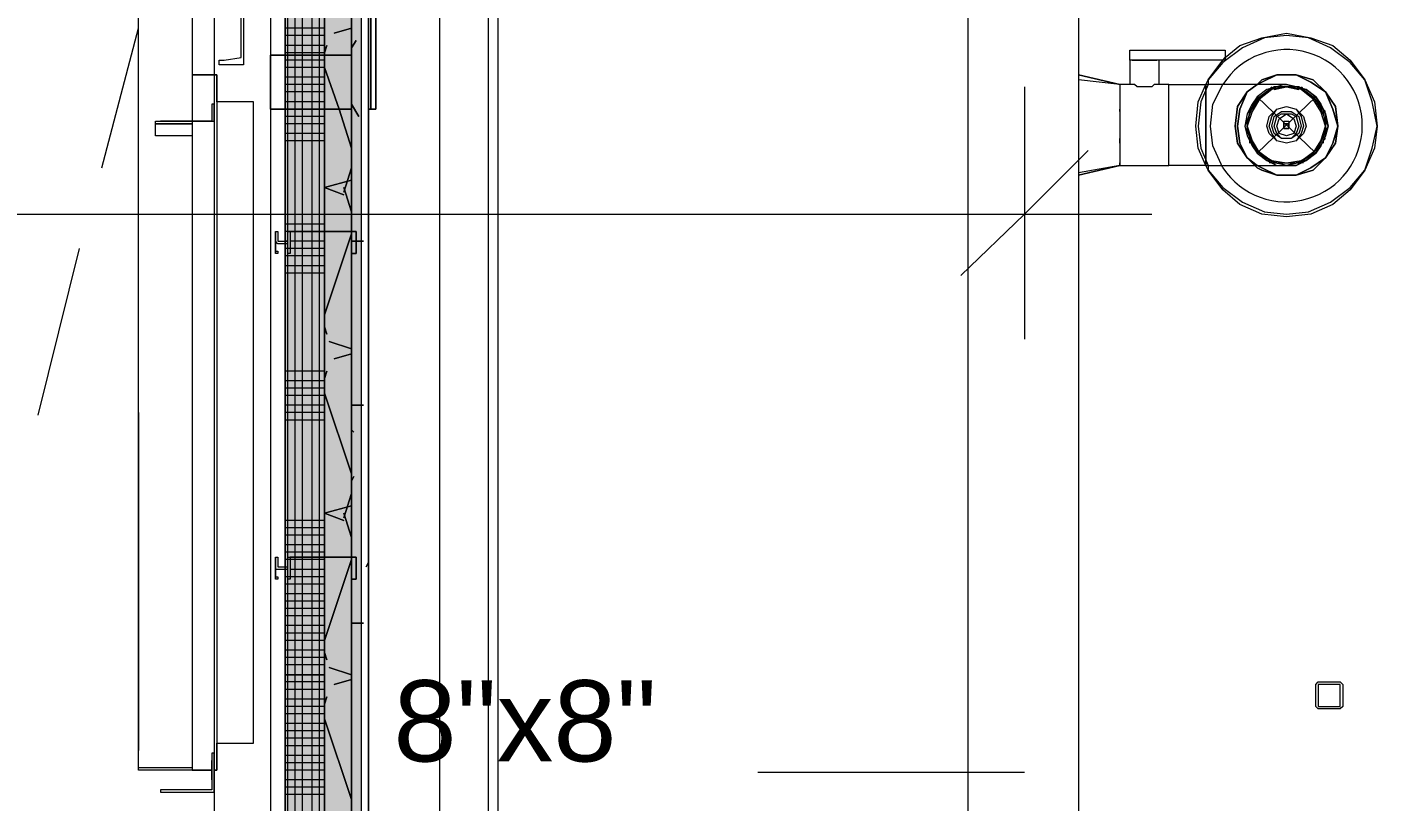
# Model space of a CAD drawing. Header units: metres. Extents: x -2 to 207, y -8 to 52.
# Drawn here: x 25.302 to 27.829, y 30.085 to 31.535 of the extents above; entities that cross this region are included whole.
import ezdxf

# ---------------------------------------------------------------- set-up
doc = ezdxf.new("R2010")
doc.units = ezdxf.units.M
doc.layers.add('HVAC - Ductos', color=5, linetype='Continuous', lineweight=0)
doc.layers.add('PDF_Text', color=7, linetype='Continuous', lineweight=0)
doc.layers.add('PDF_Geometry', color=7, linetype='Continuous', lineweight=0, true_color=0xaaaaaa)
doc.layers.add('PDF_Solid Fills', color=7, linetype='Continuous', lineweight=0, true_color=0xffffff)
doc.styles.add('PDF Helvetica', font='')
doc.styles.get('PDF Helvetica').set_extended_font_data('Helvetica')

msp = doc.modelspace()

# ---------------------------------------------------------------- hatches: boundary and pattern name
at = {"layer": 'PDF_Solid Fills', "lineweight": 0, "transparency": 33554559}
msp.add_hatch(color=256, dxfattribs=at).paths.add_polyline_path([(25.9134, 30.0349), (25.9089, 29.9295), (25.9089, 23.5152), (25.9272, 23.5152), (25.9272, 32.2249), (25.9089, 32.2249), (25.9089, 30.0349)])
msp.add_hatch(color=256, dxfattribs=at).paths.add_polyline_path([(25.9134, 30.0349), (25.9089, 29.9295), (25.9089, 23.5152), (25.9272, 23.5152), (25.9272, 32.2249), (25.9089, 32.2249), (25.9089, 30.0349)])
h = msp.add_hatch(color=256, dxfattribs=at)
h.paths.add_polyline_path([(25.8585, 32.0783), (25.9088, 32.0783), (25.9088, 32.1745), (25.8585, 32.1745)])
h.paths.add_polyline_path([(25.8585, 27.3271), (25.9088, 27.3271), (25.9088, 29.9295), (25.8585, 29.9295)])
h.paths.add_polyline_path([(25.8585, 27.2263), (25.9088, 27.2263), (25.9088, 27.3225), (25.8585, 27.3225)])
h.paths.add_polyline_path([(25.9088, 27.2217), (25.8585, 27.2217), (25.8585, 23.5288), (25.9088, 23.5288)])
h.paths.add_polyline_path([(25.8585, 29.9341), (25.9088, 29.9341), (25.9088, 32.0737), (25.8585, 32.0737)])
h = msp.add_hatch(color=256, dxfattribs=at)
h.paths.add_polyline_path([(25.8585, 29.9341), (25.9088, 29.9341), (25.9088, 32.1745), (25.8585, 32.1745)])
h.paths.add_polyline_path([(25.9088, 27.2217), (25.8585, 27.2217), (25.8585, 23.5288), (25.9088, 23.5288)])
h.paths.add_polyline_path([(25.8585, 27.2263), (25.9088, 27.2263), (25.9088, 27.3225), (25.8585, 27.3225)])
h.paths.add_polyline_path([(25.8585, 27.3271), (25.9088, 27.3271), (25.9088, 29.9295), (25.8585, 29.9295)])
h = msp.add_hatch(color=256, dxfattribs=at)
h.paths.add_polyline_path([(25.7851, 29.9341), (25.8584, 29.9341), (25.8584, 32.1012), (25.7851, 32.1012)])
h.paths.add_polyline_path([(25.8584, 27.2217), (25.7851, 27.2217), (25.7851, 23.5792), (25.8584, 23.5792)])
h.paths.add_polyline_path([(25.7851, 27.2263), (25.8584, 27.2263), (25.8584, 27.3225), (25.7851, 27.3225)])
h.paths.add_polyline_path([(25.7851, 27.3271), (25.8584, 27.3271), (25.8584, 29.9295), (25.7851, 29.9295)])
h = msp.add_hatch(color=256, dxfattribs=at)
h.paths.add_polyline_path([(25.7851, 29.9341), (25.8584, 29.9341), (25.8584, 32.1012), (25.7851, 32.1012)])
h.paths.add_polyline_path([(25.8584, 27.2217), (25.7851, 27.2217), (25.7851, 23.5792), (25.8584, 23.5792)])
h.paths.add_polyline_path([(25.7851, 27.2263), (25.8584, 27.2263), (25.8584, 27.3225), (25.7851, 27.3225)])
h.paths.add_polyline_path([(25.7851, 27.3271), (25.8584, 27.3271), (25.8584, 29.9295), (25.7851, 29.9295)])

# ---------------------------------------------------------------- linework, layer by layer
at = {"layer": 'HVAC - Ductos', "lineweight": 0}
for points in [[(27.0634, 29.146), (27.0634, 31.8034), (27.2696, 31.8034), (27.2696, 29.146)], [(27.5445, 31.4919), (27.5445, 31.4735), (27.3659, 31.4735), (27.3659, 31.4919)], [(27.6041, 31.2719), (27.6132, 31.2673), (27.6408, 31.2581), (27.6774, 31.2581), (27.7094, 31.2673), (27.7324, 31.2903), (27.7507, 31.3178), (27.7553, 31.3498), (27.7507, 31.3865), (27.7324, 31.414), (27.7094, 31.4368), (27.6774, 31.446), (27.6408, 31.446), (27.6132, 31.4368), (27.6041, 31.4277), (27.6132, 31.4323), (27.6408, 31.446), (27.6774, 31.446), (27.7049, 31.4323), (27.7324, 31.414), (27.7461, 31.3819), (27.7553, 31.3498), (27.7461, 31.3178), (27.7324, 31.2903), (27.7049, 31.2719), (27.6774, 31.2581), (27.6408, 31.2581), (27.6132, 31.2719), (27.6041, 31.2765), (27.6132, 31.2719), (27.6408, 31.2581), (27.6774, 31.2581), (27.7049, 31.2719), (27.7324, 31.2903), (27.7461, 31.3178), (27.7553, 31.3498), (27.7461, 31.3819), (27.7324, 31.414), (27.7049, 31.4323), (27.6774, 31.446), (27.6408, 31.446), (27.6132, 31.4323), (27.6041, 31.4277), (27.6132, 31.4368), (27.6408, 31.446), (27.6774, 31.446), (27.7094, 31.4368), (27.7324, 31.414), (27.7507, 31.3865), (27.7553, 31.3498), (27.7507, 31.3178), (27.7324, 31.2903), (27.7094, 31.2673), (27.6774, 31.2581), (27.6408, 31.2581), (27.6132, 31.2673)], [(27.5674, 31.3178), (27.5858, 31.2903), (27.6041, 31.2719), (27.5858, 31.2903), (27.6041, 31.2765), (27.5858, 31.2903), (27.572, 31.3178), (27.5674, 31.3498), (27.572, 31.3178), (27.5858, 31.2903), (27.5674, 31.3178), (27.5629, 31.3498), (27.5674, 31.3865), (27.5858, 31.414), (27.6041, 31.4277), (27.5858, 31.414), (27.6041, 31.4277), (27.5858, 31.414), (27.5674, 31.3865), (27.5629, 31.3498)], [(27.572, 31.3819), (27.5674, 31.3498), (27.572, 31.3819), (27.5858, 31.414)], [(27.7324, 31.3315), (27.7232, 31.3132), (27.7094, 31.2994), (27.6957, 31.2857), (27.6774, 31.2811), (27.659, 31.2765), (27.6408, 31.2811), (27.6224, 31.2857), (27.6087, 31.2994), (27.5949, 31.3132), (27.5904, 31.3315), (27.5858, 31.3498), (27.5904, 31.3728), (27.5949, 31.3865), (27.6087, 31.4048), (27.6224, 31.414), (27.6408, 31.4231), (27.659, 31.4231), (27.6774, 31.4231), (27.6957, 31.414), (27.7094, 31.4048), (27.7232, 31.3865), (27.7324, 31.3728), (27.7324, 31.3498)], [(27.6912, 31.3361), (27.6774, 31.3224), (27.659, 31.3178), (27.6408, 31.3224), (27.627, 31.3361), (27.6224, 31.3498), (27.627, 31.3682), (27.6408, 31.3819), (27.659, 31.3865), (27.6774, 31.3819), (27.6912, 31.3682), (27.6957, 31.3498)], [(27.6866, 31.3361), (27.6774, 31.3224), (27.659, 31.3178), (27.6408, 31.3224), (27.6316, 31.3361), (27.627, 31.3498), (27.6316, 31.3682), (27.6408, 31.3819), (27.659, 31.3865), (27.6774, 31.3819), (27.6866, 31.3682), (27.6912, 31.3498)], [(27.3475, 31.3773), (27.3475, 31.3819)], [(27.682, 31.3361), (27.6682, 31.3269), (27.6499, 31.3269), (27.6362, 31.3361), (27.6316, 31.3498), (27.6362, 31.3682), (27.6499, 31.3773), (27.6682, 31.3773), (27.682, 31.3682), (27.6866, 31.3498)], [(27.6774, 31.3361), (27.6682, 31.3269), (27.6499, 31.3269), (27.6408, 31.3361), (27.6362, 31.3498), (27.6408, 31.3682), (27.6499, 31.3728), (27.6682, 31.3728), (27.6774, 31.3682), (27.682, 31.3498)], [(27.6728, 31.3361), (27.659, 31.3315), (27.6453, 31.3361), (27.6408, 31.3498), (27.6453, 31.3636), (27.659, 31.3728), (27.6728, 31.3636), (27.6774, 31.3498)], [(27.6545, 31.3544), (27.6545, 31.3498), (27.6545, 31.359), (27.6636, 31.359), (27.6636, 31.3498), (27.6636, 31.3544)], [(27.6636, 31.3452), (27.6636, 31.3498), (27.6636, 31.3452), (27.6545, 31.3452), (27.6545, 31.3498), (27.6545, 31.3452)], [(27.3475, 31.3178), (27.3475, 31.3224), (27.3475, 31.3269), (27.3475, 31.3224)]]:
    msp.add_lwpolyline(points, close=True, dxfattribs=at)
for points in [[(27.5445, 31.4781), (27.572, 31.501), (27.6132, 31.5148), (27.659, 31.5239), (27.7049, 31.5148), (27.7461, 31.501), (27.7782, 31.4735), (27.8056, 31.4368), (27.824, 31.3956), (27.8286, 31.3498), (27.824, 31.3086), (27.8056, 31.2673), (27.7782, 31.2307), (27.7461, 31.2032), (27.7049, 31.1849), (27.659, 31.1803), (27.6132, 31.1849), (27.572, 31.2032), (27.5399, 31.2307), (27.5125, 31.2673), (27.5079, 31.2765), (27.4391, 31.2765), (27.4391, 31.2857), (27.4391, 31.2994), (27.4391, 31.3132), (27.4391, 31.3315), (27.4391, 31.3498), (27.4391, 31.3728), (27.4391, 31.391), (27.4391, 31.4048), (27.4391, 31.4186), (27.4391, 31.4231), (27.4391, 31.4277), (27.4208, 31.4277), (27.4208, 31.4735)], [(27.5125, 31.2765), (27.5125, 31.2673), (27.5399, 31.2353), (27.5766, 31.2078), (27.6178, 31.1895), (27.659, 31.1849), (27.7003, 31.1895), (27.7416, 31.2078), (27.7782, 31.2353), (27.8056, 31.2673), (27.8194, 31.3086), (27.8286, 31.3498), (27.8194, 31.3956), (27.8056, 31.4368), (27.7782, 31.469), (27.7416, 31.4964), (27.7003, 31.5148), (27.659, 31.5193), (27.6178, 31.5148), (27.5766, 31.4964), (27.5399, 31.469), (27.5125, 31.4368), (27.5125, 31.4277)], [(27.2696, 31.446), (27.3475, 31.4277), (27.3475, 31.4231), (27.3475, 31.4186), (27.3475, 31.4048), (27.3475, 31.391), (27.3475, 31.3728), (27.3475, 31.3498), (27.3475, 31.3315), (27.3475, 31.3132), (27.3475, 31.2994), (27.3475, 31.2857), (27.3475, 31.2811), (27.3475, 31.2765), (27.4391, 31.2765), (27.4391, 31.2857), (27.4391, 31.2994), (27.4391, 31.3132), (27.4391, 31.3315), (27.4391, 31.3498), (27.4391, 31.3728), (27.4391, 31.391), (27.4391, 31.4048), (27.4391, 31.4186), (27.4391, 31.4231), (27.4391, 31.4277), (27.5079, 31.4277), (27.5125, 31.4368), (27.5399, 31.4735)], [(27.3659, 31.4735), (27.3659, 31.4277), (27.3475, 31.4277), (27.2696, 31.4368)], [(27.3704, 31.4735), (27.375, 31.4735), (27.3796, 31.4735), (27.3887, 31.4735), (27.3933, 31.4735), (27.3979, 31.4735), (27.4071, 31.4735), (27.4117, 31.4735), (27.4163, 31.4735)], [(27.5399, 31.4735), (27.5445, 31.4781)], [(27.3475, 31.4277), (27.2696, 31.446), (27.2696, 31.4414), (27.2696, 31.4368), (27.2696, 31.4277)], [(27.1688, 31.4231), (27.1688, 31.1849), (27.1688, 30.9512)], [(27.2696, 31.4231), (27.2696, 31.4048), (27.2696, 31.4002), (27.2696, 31.3956), (27.2696, 31.3865), (27.2696, 31.3728), (27.2696, 31.3682), (27.2696, 31.3636), (27.2696, 31.3406), (27.2696, 31.3361), (27.2696, 31.3315), (27.2696, 31.3178), (27.2696, 31.3086), (27.2696, 31.304)], [(27.4208, 31.4277), (27.4163, 31.4277), (27.4117, 31.4277), (27.4071, 31.4231), (27.3979, 31.4231), (27.3887, 31.4231), (27.3796, 31.4231), (27.375, 31.4277), (27.3704, 31.4277), (27.3659, 31.4277)], [(27.5079, 31.2765), (27.4941, 31.3086), (27.4895, 31.3498), (27.4941, 31.3956), (27.5079, 31.4277)], [(27.5125, 31.4277), (27.4987, 31.3956), (27.4941, 31.3498), (27.4987, 31.3086), (27.5125, 31.2765)], [(27.659, 31.4277), (27.6545, 31.4277), (27.6362, 31.4277), (27.6041, 31.4277), (27.5674, 31.4277), (27.5262, 31.4277), (27.5079, 31.4277), (27.5079, 31.4231), (27.5079, 31.4186), (27.5079, 31.4048), (27.5079, 31.391), (27.5079, 31.3728), (27.5079, 31.3498), (27.5079, 31.3315), (27.5079, 31.3132), (27.5079, 31.2994), (27.5079, 31.2857), (27.5079, 31.2765), (27.5491, 31.2765), (27.5904, 31.2765), (27.6224, 31.2765), (27.6453, 31.2765), (27.659, 31.2765), (27.6545, 31.2765), (27.659, 31.2765), (27.6774, 31.2765), (27.6957, 31.2857), (27.714, 31.2994), (27.7232, 31.3132), (27.7324, 31.3315), (27.737, 31.3498), (27.7324, 31.3728), (27.7232, 31.391), (27.714, 31.4048), (27.6957, 31.4186), (27.6774, 31.4231), (27.659, 31.4277), (27.6545, 31.4277), (27.659, 31.4277), (27.6774, 31.4231), (27.6957, 31.4186), (27.714, 31.4048), (27.7232, 31.391), (27.7324, 31.3728), (27.737, 31.3498), (27.7324, 31.3315), (27.7232, 31.3132), (27.714, 31.2994), (27.6957, 31.2857), (27.6774, 31.2765), (27.659, 31.2765)], [(27.5079, 31.2765), (27.5079, 31.2857), (27.5079, 31.2994), (27.5079, 31.3132), (27.5079, 31.3315), (27.5079, 31.3498), (27.5079, 31.3728), (27.5079, 31.391), (27.5079, 31.4048), (27.5079, 31.4186), (27.5079, 31.4231), (27.5079, 31.4277)], [(27.5399, 31.2719), (27.5216, 31.3132), (27.517, 31.3498), (27.5216, 31.391), (27.5399, 31.4277)], [(27.6545, 31.4277), (27.6408, 31.4231), (27.6224, 31.4186), (27.6041, 31.4048), (27.5949, 31.391), (27.5858, 31.3728), (27.5812, 31.3498), (27.5858, 31.3315), (27.5949, 31.3132), (27.6041, 31.2994), (27.6224, 31.2857), (27.6408, 31.2765), (27.6545, 31.2765)], [(27.7232, 31.3224), (27.7324, 31.3498), (27.7232, 31.3773), (27.7094, 31.4002), (27.6866, 31.4186), (27.659, 31.4231), (27.6316, 31.4186), (27.6087, 31.4002), (27.5949, 31.3773), (27.5858, 31.3498), (27.5949, 31.3224), (27.6087, 31.2994), (27.6316, 31.2857), (27.659, 31.2811), (27.6866, 31.2857), (27.7094, 31.2994), (27.7232, 31.3224), (27.7094, 31.2994), (27.6912, 31.2857)], [(27.5949, 31.3819), (27.6087, 31.4048), (27.627, 31.4186), (27.6316, 31.4231)], [(27.6362, 31.4186), (27.659, 31.4231), (27.682, 31.4186)], [(27.6866, 31.4231), (27.6912, 31.4186)], [(27.6912, 31.4186), (27.7094, 31.4048), (27.7232, 31.3819)], [(27.5904, 31.3178), (27.5904, 31.3224), (27.5904, 31.3269), (27.5858, 31.3498), (27.5904, 31.3773), (27.5904, 31.3819)], [(27.7278, 31.3819), (27.7324, 31.3773)], [(27.7278, 31.3773), (27.7324, 31.3498), (27.7278, 31.3269)], [(27.627, 31.2857), (27.6087, 31.2994), (27.5949, 31.3224)], [(27.7324, 31.3269), (27.7278, 31.3224), (27.7278, 31.3178)], [(27.288, 31.304), (27.1688, 31.1849), (27.0497, 31.0703)], [(27.2696, 31.2994), (27.2696, 31.2811)], [(27.3475, 31.2765), (27.3475, 31.2811), (27.3475, 31.2765), (27.2696, 31.2627)], [(27.2696, 31.2765), (27.2696, 31.2673), (27.2696, 31.2627), (27.2696, 31.2581)], [(27.2696, 31.2581), (27.3475, 31.2765), (27.2696, 31.2581)], [(27.6316, 31.2811), (27.627, 31.2811)], [(27.682, 31.2811), (27.659, 31.2765), (27.6362, 31.2811)], [(27.6912, 31.2811), (27.6866, 31.2811)], [(21.3729, 31.1849), (27.4071, 31.1849)], [(27.1688, 30.1403), (26.6694, 30.1403)]]:
    msp.add_lwpolyline(points, dxfattribs=at)
msp.add_lwpolyline([(27.5399, 31.2719, 0.740336), (27.8011, 31.3498, 0.753598), (27.5399, 31.4277)], format="xyb", dxfattribs=at)
at = {"layer": 'PDF_Geometry', "lineweight": 0}
for points in [[(26.1654, 24.4177), (26.1654, 31.5881), (26.1838, 31.5881), (26.1838, 32.4082), (26.1838, 31.5835)], [(22.2939, 23.5288), (22.2939, 23.4968), (23.2836, 23.4968), (25.7577, 23.4968), (25.941, 23.4968), (25.941, 32.0737), (25.941, 32.257), (22.468, 32.257), (22.468, 32.0737), (22.468, 29.3568), (22.468, 29.1781), (23.2836, 29.1781), (23.2836, 25.6364), (22.4725, 25.6364), (22.2939, 25.6364), (22.2939, 23.68), (22.2939, 23.6205), (22.2939, 23.5334)], [(25.941, 32.2387), (25.941, 32.257), (25.8676, 32.257), (25.941, 32.257), (25.941, 32.2661), (25.941, 32.257), (25.941, 32.2387), (25.941, 32.0737), (25.941, 23.4968)], [(23.2973, 25.6227), (23.2973, 29.1918), (23.2836, 29.1918), (22.4817, 29.1918), (22.4817, 29.2102), (22.4817, 29.3568), (22.4817, 32.0737), (22.4817, 32.2249), (22.4817, 32.2387), (25.9272, 32.2387), (25.9272, 32.2249), (25.9272, 32.0737), (25.9272, 23.5152)], [(22.6512, 32.2249), (23.2698, 32.2249), (23.8792, 32.2249), (24.4885, 32.2249), (25.0979, 32.2249), (25.7073, 32.2249), (25.9089, 32.2249), (25.9089, 32.1745), (25.9089, 32.0737), (25.9089, 31.1528), (25.9089, 30.5435), (25.9089, 30.0349), (25.9089, 29.9341), (25.9089, 30.0349), (25.9089, 30.5435), (25.9089, 31.1528), (25.9089, 32.2249), (25.9272, 32.2249), (25.9272, 23.5152)], [(22.6238, 31.7851), (22.6238, 32.1012), (22.5505, 32.1012), (22.5505, 31.7576), (22.5505, 32.0737), (22.5505, 32.1012), (22.5505, 32.1745), (22.6467, 32.1745), (22.5505, 32.1745), (22.5505, 32.1012), (22.6467, 32.1012), (25.8585, 32.1012), (25.8585, 32.1745), (22.6512, 32.1745), (25.8585, 32.1745), (25.8585, 32.1012), (25.8585, 32.0737), (25.8585, 31.5789), (25.8585, 31.4827), (25.8585, 31.3819), (25.8585, 30.0349), (25.8585, 29.9341)], [(25.8585, 30.0349), (25.8585, 31.3819), (25.8585, 31.4827), (25.8585, 31.5789), (25.8585, 32.0737), (25.8585, 32.1745), (25.9089, 32.1745), (25.9089, 31.1528), (25.9089, 30.5435), (25.9089, 30.0349)], [(22.6467, 32.1012), (25.7851, 32.1012), (25.7851, 32.0737), (25.7851, 31.4827), (25.7851, 31.3819), (25.7851, 30.0349)], [(25.7851, 30.0349), (25.7851, 31.3819), (25.7851, 31.4827), (25.7851, 32.0737), (25.7851, 32.1012), (25.8585, 32.1012), (25.8585, 32.0737), (25.8585, 31.5789), (25.8585, 31.4827), (25.8585, 31.3819), (25.8585, 30.0349)], [(22.6512, 29.3614), (22.6512, 32.0737), (25.7577, 32.0737), (25.7577, 26.0305)], [(25.7851, 27.3271), (25.7851, 28.5688), (25.7851, 28.6695), (25.7851, 28.8711), (25.7851, 29.9341), (25.7851, 30.0349), (25.7851, 31.3819), (25.7851, 31.4827), (25.7851, 32.0737), (25.7577, 32.0737), (25.7577, 26.0305)], [(25.4416, 31.2719), (25.5102, 31.533)], [(25.8127, 31.4827), (25.8172, 31.4827)], [(25.9089, 31.4598), (25.9089, 31.3819)], [(25.9089, 31.3819), (25.9089, 31.4598)], [(25.7577, 31.4094), (25.7577, 31.3819)], [(25.7577, 31.3819), (25.7577, 31.4094)], [(25.5102, 30.1952), (25.5102, 31.3956)], [(25.9089, 31.3819), (25.7577, 31.3819)], [(25.7577, 31.3819), (25.9089, 31.3819)], [(25.3224, 30.8092), (25.4003, 31.1207)], [(25.5102, 30.1815), (25.5102, 30.8138)], [(25.5102, 30.7954), (25.5102, 30.7863)], [(25.7668, 30.5389), (25.7668, 30.5435), (25.7668, 30.5389)]]:
    msp.add_lwpolyline(points, dxfattribs=at)
for points in [[(25.941, 23.4968), (25.941, 32.2387), (25.9272, 32.2387), (25.9272, 23.4968), (25.941, 23.4968), (25.941, 32.257)], [(25.6523, 32.0828), (25.6523, 29.7233), (22.6421, 29.7233), (22.6421, 32.0828), (25.6523, 32.0828), (25.6523, 29.7233), (22.6421, 29.7233), (22.6421, 32.0828)], [(25.611, 30.1494), (25.5102, 30.1494), (25.5102, 31.9958), (25.611, 31.9958), (25.611, 31.359)], [(25.611, 30.1448), (25.6477, 30.1448), (25.5102, 30.1448), (25.5102, 30.1769), (25.5102, 30.8138), (25.5102, 30.1815), (25.5102, 31.9958), (25.611, 31.9958), (25.611, 31.446), (25.611, 31.359)], [(25.941, 31.7072), (25.941, 31.3819), (25.941, 31.7072), (25.941, 31.3819), (25.9455, 31.3819), (25.9501, 31.3819), (25.9547, 31.3819), (25.9501, 31.3819), (25.9455, 31.3819), (25.9455, 31.7072), (25.9455, 31.3819), (25.9455, 31.7072), (25.9455, 31.3819), (25.9501, 31.3819), (25.9547, 31.3819), (25.9501, 31.3819), (25.9455, 31.3819), (25.941, 31.3819)], [(25.9547, 31.3819), (25.9547, 31.7072)], [(25.9547, 31.3819), (25.9547, 31.7072)], [(25.6615, 31.4644), (25.6615, 31.469), (25.6615, 31.4735), (25.6661, 31.4735), (25.6706, 31.4735), (25.7027, 31.4781), (25.7027, 31.6018), (25.6706, 31.611), (25.6661, 31.611), (25.6615, 31.611), (25.6615, 31.6155), (25.6615, 31.6201), (25.7073, 31.6201), (25.7073, 31.4644)], [(26.0738, 31.5881), (26.0738, 24.4177), (26.1838, 24.4177), (26.1838, 31.5881)], [(25.7577, 31.4827), (25.7577, 31.4094), (25.7577, 31.4827), (25.9089, 31.4827)], [(25.9089, 31.3819), (25.9089, 31.4094), (25.9089, 31.3819), (25.7577, 31.3819), (25.7577, 31.4598), (25.7577, 31.3819)], [(25.9089, 31.4598), (25.9089, 31.4827)], [(25.7256, 30.1952), (25.7256, 31.3956), (25.6569, 31.3956), (25.6569, 31.446), (25.611, 31.446), (25.6569, 31.446), (25.6569, 30.1448), (25.6523, 30.1448), (25.6569, 30.1448), (25.6569, 30.1952)], [(25.5515, 31.359), (25.6523, 31.359), (25.6523, 31.391), (25.6477, 31.391), (25.6477, 31.359)], [(25.611, 31.3315), (25.5423, 31.3315), (25.5423, 31.3544), (25.5423, 31.359), (25.611, 31.359), (25.611, 31.3544)], [(25.611, 31.3544), (25.5423, 31.3544)], [(25.7897, 31.1299), (25.7714, 31.1299), (25.7668, 31.1345), (25.7668, 31.1528), (25.7668, 31.1115), (25.7668, 31.1161), (25.7714, 31.1161), (25.7714, 31.1115), (25.7668, 31.1115), (25.7668, 31.1528), (25.7714, 31.1528), (25.7714, 31.1345), (25.7897, 31.1345), (25.7897, 31.1528), (25.7943, 31.1528), (25.918, 31.1528), (25.918, 31.1115), (25.9089, 31.1115), (25.918, 31.1115), (25.918, 31.1528), (25.7943, 31.1528), (25.7943, 31.1115), (25.7897, 31.1115)], [(25.7897, 30.5205), (25.7714, 30.5205), (25.7668, 30.5205), (25.7668, 30.5251), (25.7668, 30.5389), (25.7668, 30.5022), (25.7668, 30.5068), (25.7714, 30.5068), (25.7714, 30.5022), (25.7668, 30.5022), (25.7668, 30.5435), (25.7714, 30.5435), (25.7714, 30.5251), (25.7897, 30.5251), (25.7897, 30.5435), (25.7943, 30.5435), (25.918, 30.5435), (25.918, 30.5022), (25.9089, 30.5022), (25.918, 30.5022), (25.918, 30.5435), (25.7943, 30.5435), (25.7943, 30.5022), (25.7897, 30.5022)], [(27.714, 30.3006), (27.714, 30.3052), (27.7186, 30.3098), (27.7232, 30.3098), (27.7553, 30.3098), (27.7599, 30.3098), (27.7644, 30.3052), (27.7644, 30.3006), (27.7644, 30.2686), (27.7644, 30.264), (27.7599, 30.2594), (27.7553, 30.2594), (27.7232, 30.2594), (27.7186, 30.2594), (27.714, 30.264), (27.714, 30.2686)], [(27.7232, 30.264), (27.7553, 30.264), (27.7599, 30.264), (27.7599, 30.2686), (27.7599, 30.3006), (27.7599, 30.3052), (27.7553, 30.3052), (27.7232, 30.3052), (27.7186, 30.3052), (27.7186, 30.3006), (27.7186, 30.2686), (27.7186, 30.264)], [(25.5515, 30.1036), (25.6523, 30.1036), (25.6523, 30.1769), (25.6477, 30.1769), (25.6477, 30.1082), (25.5515, 30.1082)], [(25.6477, 30.1631), (25.6477, 30.1265)], [(25.6477, 30.1631), (25.6477, 30.1265)], [(25.6523, 30.1265), (25.6523, 30.1631)], [(25.6523, 30.1265), (25.6523, 30.1631)]]:
    msp.add_lwpolyline(points, close=True, dxfattribs=at)
at = {"layer": 'PDF_Geometry', "color": 254, "lineweight": 0, "true_color": 0xeaeaea}
for points in [[(25.7897, 27.8585), (25.7897, 28.5688), (25.7897, 28.6695), (25.7897, 28.8345), (25.7897, 28.8711), (25.7897, 29.4439), (25.7897, 29.9341), (25.7897, 30.0349), (25.7897, 31.3819), (25.7897, 31.4827), (25.7897, 31.5789), (25.7897, 32.0737), (25.7897, 32.1012), (25.7897, 32.1745)], [(25.8035, 27.8585), (25.8035, 28.5688), (25.8035, 28.6695), (25.8035, 28.8345), (25.8035, 28.8711), (25.8035, 29.4439), (25.8035, 29.9341), (25.8035, 30.0349), (25.8035, 30.5435), (25.8035, 31.1528), (25.8035, 31.3819), (25.8035, 31.4827), (25.8035, 31.5789), (25.8035, 32.0737), (25.8035, 32.1012), (25.8035, 32.1745)], [(25.8172, 27.8585), (25.8172, 28.5688), (25.8172, 28.6695), (25.8172, 28.8345), (25.8172, 28.8711), (25.8172, 29.4439), (25.8172, 29.9341), (25.8172, 30.0349), (25.8172, 30.5435), (25.8172, 31.1528), (25.8172, 31.3819), (25.8172, 31.4827), (25.8172, 31.5789), (25.8172, 32.0737), (25.8172, 32.1012), (25.8172, 32.1745)], [(25.8356, 27.8585), (25.8356, 28.8345), (25.8356, 29.4439), (25.8356, 30.5435), (25.8356, 31.1528), (25.8356, 31.5789), (25.8356, 32.0737), (25.8356, 32.1012), (25.8356, 32.1745)], [(25.8493, 29.9341), (25.8493, 30.0349), (25.8493, 31.3819), (25.8493, 31.4827), (25.8493, 32.0737), (25.8493, 32.1012), (25.8493, 32.1745)], [(25.8585, 31.533), (25.7851, 31.533)], [(25.8585, 31.5193), (25.7851, 31.5193)], [(25.8585, 31.501), (25.7851, 31.501)], [(25.8585, 31.4873), (25.7851, 31.4873)], [(25.8585, 31.4735), (25.7851, 31.4735)], [(25.8585, 31.4598), (25.7851, 31.4598)], [(25.8585, 31.4414), (25.7851, 31.4414)], [(25.8585, 31.4277), (25.7851, 31.4277)], [(25.8585, 31.414), (25.7851, 31.414)], [(25.8585, 31.3956), (25.7851, 31.3956)], [(25.8585, 31.3682), (25.7851, 31.3682)], [(25.8585, 31.3544), (25.7851, 31.3544)], [(25.8585, 31.3361), (25.7851, 31.3361)], [(25.8585, 31.3224), (25.7851, 31.3224)], [(25.8585, 31.1665), (25.7851, 31.1665)], [(25.8585, 31.1528), (25.7851, 31.1528)], [(25.7897, 31.1345), (25.7851, 31.1345)], [(25.8585, 31.1345), (25.7943, 31.1345)], [(25.8585, 31.1207), (25.7851, 31.1207)], [(25.8585, 31.107), (25.7851, 31.107)], [(25.8585, 31.0887), (25.7851, 31.0887)], [(25.8585, 31.0749), (25.7851, 31.0749)], [(25.8585, 30.8916), (25.7851, 30.8916)], [(25.8585, 30.8733), (25.7851, 30.8733)], [(25.8585, 30.8596), (25.7851, 30.8596)], [(25.8585, 30.8458), (25.7851, 30.8458)], [(25.8585, 30.8275), (25.7851, 30.8275)], [(25.8585, 30.8138), (25.7851, 30.8138)], [(25.8585, 30.8), (25.7851, 30.8)], [(25.8585, 30.6121), (25.7851, 30.6121)], [(25.8585, 30.5984), (25.7851, 30.5984)], [(25.8585, 30.5847), (25.7851, 30.5847)], [(25.8585, 30.5663), (25.7851, 30.5663)], [(25.8585, 30.5526), (25.7851, 30.5526)], [(25.8585, 30.5389), (25.7851, 30.5389)], [(25.7897, 30.5205), (25.7851, 30.5205)], [(25.8585, 30.5068), (25.7851, 30.5068)], [(25.8585, 30.5205), (25.7943, 30.5205)], [(25.8585, 30.4931), (25.7851, 30.4931)], [(25.8585, 30.4747), (25.7851, 30.4747)], [(25.8585, 30.461), (25.7851, 30.461)], [(25.8585, 30.4472), (25.7851, 30.4472)], [(25.8585, 30.4334), (25.7851, 30.4334)], [(25.8585, 30.4152), (25.7851, 30.4152)], [(25.8585, 30.4014), (25.7851, 30.4014)], [(25.8585, 30.3877), (25.7851, 30.3877)], [(25.8585, 30.3693), (25.7851, 30.3693)], [(25.8585, 30.3556), (25.7851, 30.3556)], [(25.8585, 30.3418), (25.7851, 30.3418)], [(25.8585, 30.3098), (25.7851, 30.3098)], [(25.8585, 30.296), (25.7851, 30.296)], [(25.8585, 30.2777), (25.7851, 30.2777)], [(25.8585, 30.264), (25.7851, 30.264)], [(25.8585, 30.2502), (25.7851, 30.2502)], [(25.8585, 30.2319), (25.7851, 30.2319)], [(25.8585, 30.2182), (25.7851, 30.2182)], [(25.8585, 30.2044), (25.7851, 30.2044)], [(25.8585, 30.1906), (25.7851, 30.1906)], [(25.8585, 30.1723), (25.7851, 30.1723)], [(25.8585, 30.1585), (25.7851, 30.1585)], [(25.8585, 30.1448), (25.7851, 30.1448)], [(25.8585, 30.1265), (25.7851, 30.1265)], [(25.8585, 30.1128), (25.7851, 30.1128)], [(25.8585, 30.099), (25.7851, 30.099)]]:
    msp.add_lwpolyline(points, dxfattribs=at)
at = {"layer": 'PDF_Geometry', "color": 254, "lineweight": 0, "true_color": 0xdddddd}
for points in [[(25.9089, 31.533), (25.8767, 31.5239)], [(25.863, 31.501), (25.8585, 31.4873)], [(25.8585, 31.4598), (25.8859, 31.3819), (25.9089, 31.3086), (25.8859, 31.3819)], [(25.9089, 31.2719), (25.8951, 31.2261)], [(25.9089, 31.249), (25.8585, 31.2353), (25.8951, 31.2215), (25.8585, 31.2353)], [(25.8951, 31.2353), (25.9089, 31.1895)], [(25.9089, 31.1482), (25.8585, 30.997)], [(25.8585, 30.9741), (25.863, 30.9604)], [(25.8676, 30.9466), (25.9089, 30.9329)], [(25.9089, 30.9237), (25.8767, 30.9146)], [(25.863, 30.8916), (25.8585, 30.8779)], [(25.8585, 30.8504), (25.9089, 30.6992)], [(25.9089, 30.6626), (25.8951, 30.6167)], [(25.9089, 30.6397), (25.8585, 30.6259), (25.8951, 30.6121), (25.8585, 30.6259)], [(25.8951, 30.6259), (25.9089, 30.5801)], [(25.9089, 30.5389), (25.8585, 30.3877)], [(25.8585, 30.3648), (25.863, 30.351)], [(25.8676, 30.3372), (25.9089, 30.3235)], [(25.9089, 30.3144), (25.8767, 30.3052)], [(25.863, 30.2823), (25.8585, 30.2686)], [(25.8585, 30.241), (25.9089, 30.0899)]]:
    msp.add_lwpolyline(points, close=True, dxfattribs=at)
at = {"layer": 'PDF_Geometry', "color": 254, "lineweight": 0, "true_color": 0xeaeaea}
for points in [[(25.9089, 31.4964), (25.918, 31.5102)], [(25.9089, 31.391), (25.9226, 31.3682)], [(25.941, 31.3452), (25.941, 31.3498)], [(25.9318, 31.1345), (25.9272, 31.1345), (25.9089, 31.1345), (25.9272, 31.1345)], [(25.9318, 30.8275), (25.9272, 30.8275), (25.9089, 30.8275), (25.9272, 30.8275)], [(25.9089, 30.7817), (25.9134, 30.7771)], [(25.9089, 30.6855), (25.9134, 30.6946)], [(25.9364, 30.5251), (25.941, 30.5343)], [(25.9318, 30.4197), (25.9272, 30.4197), (25.9089, 30.4197), (25.9272, 30.4197)], [(25.7851, 30.3235), (25.8585, 30.3235)]]:
    msp.add_lwpolyline(points, close=True, dxfattribs=at)
at = {"layer": 'PDF_Geometry', "color": 8, "lineweight": 0, "true_color": 0x808080}
msp.add_lwpolyline([(27.7186, 31.3956), (27.682, 31.4231), (27.6362, 31.4231), (27.5995, 31.3956), (27.5812, 31.3498), (27.5995, 31.3086), (27.6362, 31.2811), (27.682, 31.2811), (27.7186, 31.3086), (27.737, 31.3498)], close=True, dxfattribs=at)
for points in [[(27.6041, 31.4048), (27.714, 31.2994)], [(27.714, 31.4048), (27.6041, 31.2994)]]:
    msp.add_lwpolyline(points, dxfattribs=at)

# ---------------------------------------------------------------- texts
at = {"layer": 'PDF_Text', "lineweight": 0, "insert": (25.9877, 30.236), "char_height": 0.1519, "attachment_point": 4, "style": 'PDF Helvetica'}
msp.add_mtext('8"x8"', dxfattribs=at)

doc.saveas('drawing.dxf')
